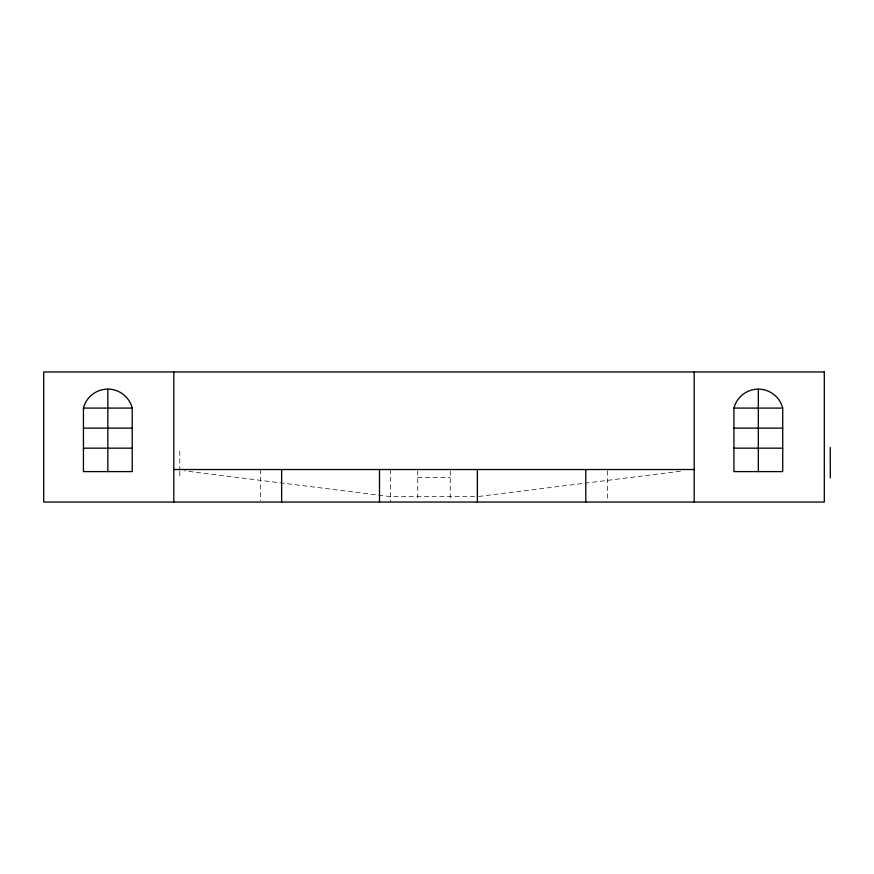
<?xml version="1.0" encoding="UTF-8"?>
<svg xmlns="http://www.w3.org/2000/svg" width="874" height="874" viewBox="0 0 874 874"><rect width="100%" height="100%" fill="white"/><g stroke="black" fill="none" stroke-linecap="round" stroke-linejoin="round"><path stroke-width="0.66" stroke-dasharray="4.37 3.28" d="M478.712 496.465L683.501 470.868M417.739 477.466L450.263 477.466M474.658 496.629L390.634 496.629L184.578 470.868M607.474 470.878L607.474 500.693M450.263 470.846L450.263 500.682M417.739 470.846L417.739 500.682M390.634 469.524L390.634 502.047M260.539 469.524L260.539 500.693M179.793 451.093L179.793 469.917M179.793 471.239L179.793 477.816"/><path stroke-width="1.31" d="M83.434 408.092L132.225 408.092L132.225 471.599L83.434 471.599L83.434 408.092A25.171 25.171 0 0 1 132.225 408.092M733.942 408.092L782.722 408.092L782.722 471.599L733.942 471.599L733.942 408.092A25.171 25.171 0 0 1 782.722 408.092M83.434 428.129L132.225 428.129M733.942 428.129L782.722 428.129M83.434 448.165L132.225 448.165M733.942 448.165L782.722 448.165M173.806 469.524L694.207 469.524M830.267 447.477L830.3 477.816M758.337 389.116L758.337 471.599M694.207 371.953L694.207 502.047M585.788 469.524L585.788 502.047M477.368 469.524L477.368 502.047M379.502 469.524L379.502 502.047M281.636 469.524L281.636 502.047M173.806 371.953L173.806 502.047M107.83 389.116L107.83 471.599M824.302 371.953L43.7 371.953L43.7 502.047L824.302 502.047L824.302 371.953"/></g></svg>
